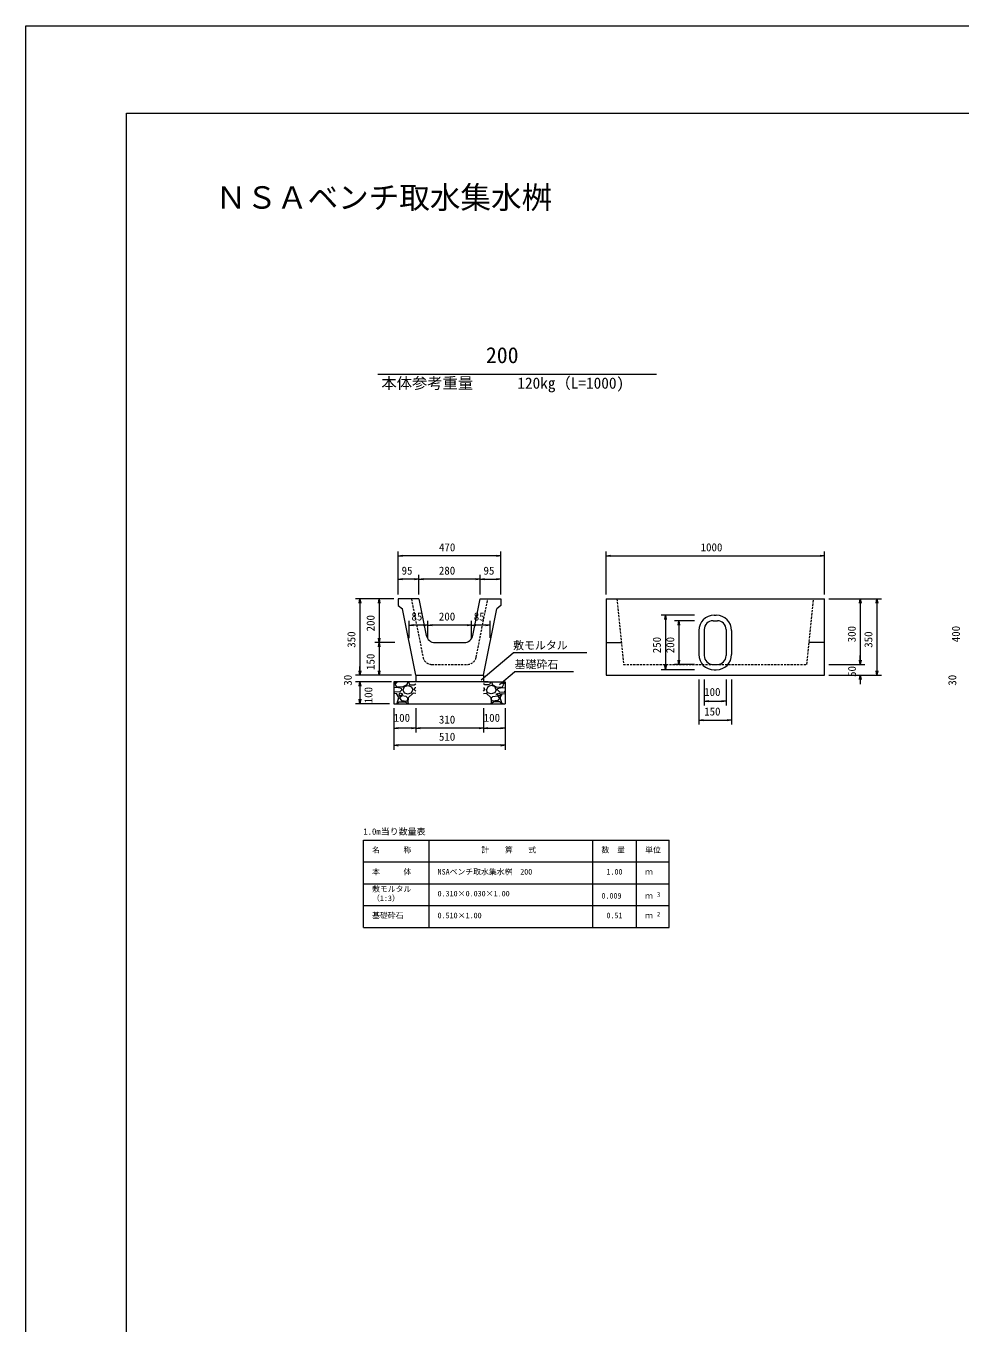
# Model space of a CAD drawing. Units: millimetres on the paper. Extents: x 0 to 841, y 0 to 594.
# Drawn here: x 0.4 to 214.2, y 297.4 to 594.4 of the extents above; entities that cross this region are included whole.
import ezdxf
from ezdxf.enums import TextEntityAlignment as Align

# ---------------------------------------------------------------- set-up
doc = ezdxf.new("R2010")
doc.units = ezdxf.units.MM
doc.linetypes.add('USER1', pattern=[0.75, 0.5, -0.25])
doc.linetypes.add('USER2', pattern=[0.375, 0.25, -0.125])
for name, color, linetype, lineweight in [('0_2', 7, 'Continuous', 18), ('D-MTR-FRAM（材料表図枠）', 2, 'Continuous', 18), ('D-STR-DIM（寸法）', 7, 'Continuous', 18), ('D-STR-HTXT（旗揚げ）', 7, 'Continuous', 18), ('D-STR-STRn（構造物）', 7, 'Continuous', 18), ('D-STR-TXT（文字）', 7, 'USER2', 18), ('D-STR（構造物外形線）', 1, 'Continuous', 18), ('D-TTL(外枠）', 2, 'Continuous', 18), ('DEFPOINTS_3', 8, 'Continuous', 18)]:
    doc.layers.add(name, color=color, linetype=linetype, lineweight=lineweight)
for name, color, linetype in [('D-MTR-TXT(文字列）', 7, 'Continuous'), ('D-MTR（材料表タイトル）', 7, 'Continuous'), ('D-TTL-TXT（文字）', 7, 'Continuous')]:
    doc.layers.add(name, color=color, linetype=linetype)
doc.styles.add('ＭＳ ゴシック', font='')
doc.styles.get('ＭＳ ゴシック').set_extended_font_data('MS Gothic')

msp = doc.modelspace()

# ---------------------------------------------------------------- linework, layer by layer
at = {"layer": '0_2'}
for p, q in [((85.628, 473.013), (86.628, 473.18)), ((86.628, 472.846), (85.628, 473.013)), ((85.628, 473.013), (86.628, 473.013)), ((108.128, 473.18), (109.128, 473.013)), ((109.128, 473.013), (108.128, 472.846)), ((109.128, 473.013), (108.128, 473.013)), ((133.187, 473.013), (134.187, 473.18)), ((134.187, 472.846), (133.187, 473.013)), ((133.187, 473.013), (134.187, 473.013)), ((182.187, 473.18), (183.187, 473.013)), ((183.187, 473.013), (182.187, 472.846)), ((183.187, 473.013), (182.187, 473.013)), ((85.628, 467.671), (86.628, 467.837)), ((86.628, 467.504), (85.628, 467.671)), ((85.628, 467.671), (86.628, 467.671)), ((89.378, 467.837), (90.378, 467.671)), ((90.378, 467.671), (89.378, 467.504)), ((90.378, 467.671), (89.378, 467.671)), ((90.378, 467.671), (91.378, 467.837)), ((91.378, 467.504), (90.378, 467.671)), ((90.378, 467.671), (91.378, 467.671)), ((103.378, 467.837), (104.378, 467.671)), ((104.378, 467.671), (103.378, 467.504)), ((104.378, 467.671), (103.378, 467.671)), ((104.378, 467.671), (105.378, 467.837)), ((105.378, 467.504), (104.378, 467.671)), ((104.378, 467.671), (105.378, 467.671)), ((108.128, 467.837), (109.128, 467.671)), ((109.128, 467.671), (108.128, 467.504)), ((109.128, 467.671), (108.128, 467.671)), ((76.7, 462.171), (76.866, 463.171)), ((76.866, 463.171), (77.033, 462.171)), ((76.866, 463.171), (76.866, 462.171)), ((81.089, 462.171), (81.256, 463.171)), ((81.256, 463.171), (81.423, 462.171)), ((81.256, 463.171), (81.256, 462.171)), ((191.234, 462.171), (191.4, 463.171)), ((191.4, 463.171), (191.567, 462.171)), ((191.4, 463.171), (191.4, 462.171)), ((195.046, 462.171), (195.213, 463.171)), ((195.213, 463.171), (195.379, 462.171)), ((195.213, 463.171), (195.213, 462.171)), ((146.625, 458.421), (146.792, 459.421)), ((146.792, 459.421), (146.958, 458.421)), ((146.792, 459.421), (146.792, 458.421)), ((149.692, 457.171), (149.859, 458.171)), ((149.859, 458.171), (150.026, 457.171)), ((149.859, 458.171), (149.859, 457.171)), ((88.128, 457.165), (89.128, 457.331)), ((89.128, 456.998), (88.128, 457.165)), ((88.128, 457.165), (89.128, 457.165)), ((91.378, 457.331), (92.378, 457.165)), ((92.378, 457.165), (91.378, 456.998)), ((92.378, 457.165), (91.378, 457.165)), ((92.378, 457.165), (93.378, 457.331)), ((93.378, 456.998), (92.378, 457.165)), ((92.378, 457.165), (93.378, 457.165)), ((101.378, 457.331), (102.378, 457.165)), ((102.378, 457.165), (101.378, 456.998)), ((102.378, 457.165), (101.378, 457.165)), ((102.378, 457.165), (103.378, 457.331)), ((103.378, 456.998), (102.378, 457.165)), ((102.378, 457.165), (103.378, 457.165)), ((105.647, 457.331), (106.647, 457.165)), ((106.647, 457.165), (105.647, 456.998)), ((106.647, 457.165), (105.647, 457.165)), ((81.256, 453.171), (81.089, 454.171)), ((81.089, 452.171), (81.256, 453.171)), ((81.423, 454.171), (81.256, 453.171)), ((81.256, 453.171), (81.256, 454.171)), ((81.256, 453.171), (81.423, 452.171)), ((81.256, 453.171), (81.256, 452.171)), ((149.859, 448.171), (149.692, 449.171)), ((150.026, 449.171), (149.859, 448.171)), ((149.859, 448.171), (149.859, 449.171)), ((191.4, 448.171), (191.234, 449.171)), ((191.4, 448.171), (191.234, 449.171)), ((191.567, 449.171), (191.4, 448.171)), ((191.4, 448.171), (191.4, 449.171)), ((191.567, 449.171), (191.4, 448.171)), ((191.4, 448.171), (191.4, 449.171)), ((76.866, 445.671), (76.7, 446.671)), ((76.866, 445.671), (76.7, 446.671)), ((76.866, 445.671), (76.7, 446.671)), ((77.033, 446.671), (76.866, 445.671)), ((76.866, 445.671), (76.866, 446.671)), ((77.033, 446.671), (76.866, 445.671)), ((76.866, 445.671), (76.866, 446.671)), ((77.033, 446.671), (76.866, 445.671)), ((76.866, 445.671), (76.866, 446.671)), ((81.256, 445.671), (81.089, 446.671)), ((81.423, 446.671), (81.256, 445.671)), ((81.256, 445.671), (81.256, 446.671)), ((146.792, 446.921), (146.625, 447.921)), ((146.958, 447.921), (146.792, 446.921)), ((146.792, 446.921), (146.792, 447.921)), ((191.234, 444.671), (191.4, 445.671)), ((191.4, 445.671), (191.567, 444.671)), ((191.4, 445.671), (191.4, 444.671)), ((195.213, 445.671), (195.046, 446.671)), ((195.379, 446.671), (195.213, 445.671)), ((195.213, 445.671), (195.213, 446.671)), ((76.7, 443.171), (76.866, 444.171)), ((76.7, 443.171), (76.866, 444.171)), ((76.7, 443.171), (76.866, 444.171)), ((76.866, 444.171), (77.033, 443.171)), ((76.866, 444.171), (76.866, 443.171)), ((76.866, 444.171), (77.033, 443.171)), ((76.866, 444.171), (76.866, 443.171)), ((76.866, 444.171), (77.033, 443.171)), ((76.866, 444.171), (76.866, 443.171)), ((76.866, 439.171), (76.7, 440.171)), ((77.033, 440.171), (76.866, 439.171)), ((76.866, 439.171), (76.866, 440.171)), ((155.687, 439.745), (156.687, 439.912)), ((156.687, 439.578), (155.687, 439.745)), ((155.687, 439.745), (156.687, 439.745)), ((159.687, 439.912), (160.687, 439.745)), ((160.687, 439.745), (159.687, 439.578)), ((160.687, 439.745), (159.687, 439.745)), ((84.628, 433.559), (85.628, 433.726)), ((88.628, 433.726), (89.628, 433.559)), ((89.628, 433.559), (90.628, 433.726)), ((104.128, 433.726), (105.128, 433.559)), ((105.128, 433.559), (106.128, 433.726)), ((109.128, 433.726), (110.128, 433.559)), ((154.437, 435.413), (155.437, 435.58)), ((155.437, 435.246), (154.437, 435.413)), ((154.437, 435.413), (155.437, 435.413)), ((160.937, 435.58), (161.937, 435.413)), ((161.937, 435.413), (160.937, 435.246)), ((161.937, 435.413), (160.937, 435.413)), ((85.628, 433.393), (84.628, 433.559)), ((84.628, 433.559), (85.628, 433.559)), ((89.628, 433.559), (88.628, 433.393)), ((89.628, 433.559), (88.628, 433.559)), ((90.628, 433.393), (89.628, 433.559)), ((89.628, 433.559), (90.628, 433.559)), ((105.128, 433.559), (104.128, 433.393)), ((105.128, 433.559), (104.128, 433.559)), ((106.128, 433.393), (105.128, 433.559)), ((105.128, 433.559), (106.128, 433.559)), ((110.128, 433.559), (109.128, 433.393)), ((110.128, 433.559), (109.128, 433.559)), ((84.628, 429.641), (85.628, 429.808)), ((85.628, 429.475), (84.628, 429.641)), ((84.628, 429.641), (85.628, 429.641)), ((109.128, 429.808), (110.128, 429.641)), ((110.128, 429.641), (109.128, 429.475)), ((110.128, 429.641), (109.128, 429.641))]:
    msp.add_line(p, q, dxfattribs=at)
at = {"layer": 'D-MTR-FRAM（材料表図枠）'}
for p, q in [((77.679, 407.955), (147.679, 407.955)), ((77.679, 387.955), (77.679, 407.955)), ((92.679, 387.955), (92.679, 407.955)), ((130.179, 387.955), (130.179, 407.955)), ((140.179, 391.955), (140.179, 407.955)), ((140.179, 387.955), (140.179, 407.955)), ((147.679, 387.955), (147.679, 407.955)), ((77.679, 402.955), (147.679, 402.955)), ((77.679, 397.955), (147.679, 397.955)), ((77.679, 392.955), (147.679, 392.955)), ((77.679, 387.955), (147.679, 387.955))]:
    msp.add_line(p, q, dxfattribs=at)
at = {"layer": 'D-STR-DIM（寸法）'}
for p, q in [((85.628, 464.171), (85.628, 474.013)), ((108.128, 473.013), (86.628, 473.013)), ((109.128, 464.171), (109.128, 474.013)), ((133.187, 464.171), (133.187, 474.013)), ((134.187, 473.013), (182.187, 473.013)), ((183.187, 464.171), (183.187, 474.013)), ((85.628, 464.171), (85.628, 468.671)), ((89.378, 467.671), (86.628, 467.671)), ((90.378, 464.171), (90.378, 468.671)), ((90.378, 464.171), (90.378, 468.671)), ((103.378, 467.671), (91.378, 467.671)), ((104.378, 464.171), (104.378, 468.671)), ((104.378, 464.171), (104.378, 468.671)), ((105.378, 467.671), (108.128, 467.671)), ((109.128, 464.171), (109.128, 468.671)), ((84.628, 463.171), (75.866, 463.171)), ((76.866, 462.171), (76.866, 446.671)), ((84.628, 463.171), (80.256, 463.171)), ((81.256, 462.171), (81.256, 454.171)), ((184.187, 463.171), (192.4, 463.171)), ((184.187, 463.171), (196.213, 463.171)), ((191.4, 462.171), (191.4, 449.171)), ((195.213, 462.171), (195.213, 446.671)), ((88.128, 454.171), (88.128, 458.165)), ((92.378, 454.171), (92.378, 458.165)), ((92.378, 454.171), (92.378, 458.165)), ((102.378, 454.171), (102.378, 458.165)), ((102.378, 454.171), (102.378, 458.165)), ((106.647, 454.267), (106.647, 458.165)), ((153.437, 459.421), (145.792, 459.421)), ((146.792, 458.421), (146.792, 447.921)), ((153.437, 458.171), (148.859, 458.171)), ((91.378, 457.165), (89.128, 457.165)), ((101.378, 457.165), (93.378, 457.165)), ((105.647, 457.165), (103.378, 457.165)), ((149.859, 457.171), (149.859, 449.171)), ((84.863, 453.171), (80.256, 453.171)), ((84.863, 453.171), (80.256, 453.171)), ((81.256, 452.171), (81.256, 446.671)), ((191.4, 449.171), (191.4, 450.171)), ((88.628, 445.671), (75.866, 445.671)), ((88.628, 445.671), (75.866, 445.671)), ((88.628, 445.671), (75.866, 445.671)), ((76.866, 446.671), (76.866, 447.671)), ((76.866, 446.671), (76.866, 447.671)), ((88.628, 445.671), (80.256, 445.671)), ((153.437, 446.921), (145.792, 446.921)), ((153.437, 448.171), (148.859, 448.171)), ((184.187, 448.171), (192.4, 448.171)), ((184.187, 448.171), (192.4, 448.171)), ((184.187, 445.671), (192.4, 445.671)), ((184.187, 445.671), (196.213, 445.671)), ((83.628, 444.171), (75.866, 444.171)), ((83.628, 444.171), (75.866, 444.171)), ((84.078, 444.171), (75.866, 444.171)), ((76.866, 443.171), (76.866, 442.171)), ((76.866, 443.171), (76.866, 442.171)), ((76.866, 443.171), (76.866, 440.171)), ((154.437, 444.671), (154.437, 434.413)), ((155.687, 444.671), (155.687, 438.745)), ((160.687, 444.671), (160.687, 438.745)), ((161.937, 444.671), (161.937, 434.413)), ((191.4, 444.671), (191.4, 443.671)), ((156.687, 439.745), (159.687, 439.745)), ((83.628, 439.171), (75.866, 439.171)), ((84.628, 438.171), (84.628, 428.641)), ((84.628, 438.171), (84.628, 432.559)), ((89.628, 438.171), (89.628, 432.559)), ((89.628, 438.171), (89.628, 432.559)), ((105.128, 438.171), (105.128, 432.559)), ((105.128, 438.171), (105.128, 432.559)), ((110.128, 438.171), (110.128, 432.559)), ((110.128, 438.171), (110.128, 428.641)), ((155.437, 435.413), (160.937, 435.413)), ((88.628, 433.559), (85.628, 433.559)), ((104.128, 433.559), (90.628, 433.559)), ((106.128, 433.559), (109.128, 433.559)), ((109.128, 429.641), (85.628, 429.641))]:
    msp.add_line(p, q, dxfattribs=at)
at = {"layer": 'D-STR-HTXT（旗揚げ）'}
for p, q in [((80.941, 514.591), (144.725, 514.591)), ((104.572, 444.636), (111.915, 450.805)), ((128.771, 450.805), (111.915, 450.805)), ((108.811, 443.558), (112.251, 446.441)), ((125.725, 446.441), (112.251, 446.441))]:
    msp.add_line(p, q, dxfattribs=at)
at = {"layer": 'D-STR-STRn（構造物）', "linetype": 'USER1'}
for p, q in [((88.628, 463.171), (91.306, 449.778)), ((103.449, 449.778), (106.128, 463.171)), ((135.687, 463.171), (137.187, 448.171)), ((179.187, 448.171), (180.687, 463.171)), ((93.267, 448.171), (101.488, 448.171)), ((137.187, 448.171), (179.187, 448.171))]:
    msp.add_line(p, q, dxfattribs=at)
at = {"layer": 'D-STR-STRn（構造物）'}
for p, q in [((89.628, 445.671), (89.628, 444.171)), ((105.128, 445.671), (105.128, 444.171)), ((89.628, 444.171), (84.628, 444.171)), ((84.628, 444.171), (84.628, 439.171)), ((84.628, 443.736), (85.191, 444.171)), ((85.391, 442.863), (84.628, 442.782)), ((84.936, 443.619), (85.433, 444.171)), ((85.296, 443.016), (84.946, 443.616)), ((86.533, 442.929), (85.283, 443.029)), ((86.385, 442.621), (85.385, 442.871)), ((86.437, 442.365), (86.387, 442.615)), ((87.589, 443.465), (86.539, 442.915)), ((86.735, 442.368), (87.035, 443.068)), ((87.037, 443.068), (87.837, 443.318)), ((87.788, 444.168), (87.588, 443.468)), ((87.835, 443.318), (88.635, 443.018)), ((87.958, 444.171), (88.228, 443.53)), ((88.233, 443.516), (89.283, 443.466)), ((88.637, 443.017), (88.937, 442.367)), ((89.285, 442.37), (89.435, 442.77)), ((89.287, 443.472), (89.628, 443.736)), ((89.628, 442.782), (89.441, 442.763)), ((106.228, 444.171), (89.628, 444.171)), ((105.128, 444.171), (110.128, 444.171)), ((105.469, 443.472), (105.128, 443.736)), ((105.128, 442.782), (105.315, 442.763)), ((105.47, 442.37), (105.32, 442.77)), ((106.522, 443.516), (105.472, 443.466)), ((106.118, 443.017), (105.818, 442.367)), ((106.921, 443.318), (106.121, 443.018)), ((106.797, 444.171), (106.527, 443.53)), ((107.719, 443.068), (106.919, 443.318)), ((106.967, 444.168), (107.167, 443.468)), ((107.167, 443.465), (108.217, 442.915)), ((108.02, 442.368), (107.72, 443.068)), ((108.222, 442.929), (109.472, 443.029)), ((108.319, 442.365), (108.369, 442.615)), ((108.371, 442.621), (109.371, 442.871)), ((109.819, 443.619), (109.322, 444.171)), ((109.365, 442.863), (110.128, 442.782)), ((109.459, 443.016), (109.809, 443.616)), ((110.128, 443.736), (109.565, 444.171)), ((110.128, 444.171), (110.128, 439.171)), ((84.835, 441.785), (84.628, 442.011)), ((85.238, 441.463), (84.628, 441.514)), ((85.983, 441.871), (84.833, 441.771)), ((85.797, 440.571), (85.247, 441.471)), ((85.387, 439.317), (85.787, 440.567)), ((85.433, 439.171), (85.836, 439.619)), ((85.735, 441.418), (85.935, 440.918)), ((86.086, 441.566), (85.736, 441.416)), ((85.837, 439.619), (87.137, 439.619)), ((85.935, 440.92), (86.685, 441.37)), ((85.935, 440.47), (86.335, 439.87)), ((86.436, 440.968), (85.936, 440.468)), ((86.436, 442.369), (85.986, 441.869)), ((86.688, 441.369), (86.088, 441.569)), ((86.338, 439.866), (87.588, 439.716)), ((87.442, 440.821), (86.442, 440.971)), ((86.682, 442.37), (86.982, 441.67)), ((86.983, 441.665), (87.833, 441.415)), ((87.135, 439.63), (87.785, 439.18)), ((87.847, 440.458), (87.447, 440.808)), ((87.588, 439.719), (87.838, 440.169)), ((87.884, 440.521), (87.834, 439.471)), ((87.837, 440.169), (87.837, 440.469)), ((87.839, 441.415), (88.689, 441.665)), ((89.038, 441.568), (87.888, 440.518)), ((88.685, 441.671), (88.935, 442.371)), ((89.628, 441.514), (89.038, 441.563)), ((89.628, 442.011), (89.285, 442.385)), ((105.128, 442.011), (105.471, 442.385)), ((105.128, 441.514), (105.718, 441.563)), ((105.718, 441.568), (106.868, 440.518)), ((106.071, 441.671), (105.821, 442.371)), ((106.916, 441.415), (106.066, 441.665)), ((106.871, 440.521), (106.921, 439.471)), ((106.909, 440.458), (107.309, 440.808)), ((107.168, 439.719), (106.918, 440.169)), ((106.919, 440.169), (106.919, 440.469)), ((107.773, 441.665), (106.923, 441.415)), ((107.621, 439.63), (106.971, 439.18)), ((108.418, 439.866), (107.168, 439.716)), ((107.313, 440.821), (108.313, 440.971)), ((108.919, 439.619), (107.619, 439.619)), ((108.073, 442.37), (107.773, 441.67)), ((108.067, 441.369), (108.667, 441.569)), ((108.821, 440.92), (108.071, 441.37)), ((108.319, 442.369), (108.769, 441.869)), ((108.319, 440.968), (108.819, 440.468)), ((108.821, 440.47), (108.421, 439.87)), ((108.67, 441.566), (109.02, 441.416)), ((108.773, 441.871), (109.923, 441.771)), ((109.021, 441.418), (108.821, 440.918)), ((109.322, 439.171), (108.919, 439.619)), ((108.958, 440.571), (109.508, 441.471)), ((109.369, 439.317), (108.969, 440.567)), ((109.518, 441.463), (110.128, 441.514)), ((109.921, 441.785), (110.128, 442.011)), ((84.628, 439.171), (110.128, 439.171)), ((85.191, 439.171), (85.387, 439.322)), ((87.828, 439.48), (87.958, 439.171)), ((106.927, 439.48), (106.797, 439.171)), ((109.565, 439.171), (109.369, 439.322))]:
    msp.add_line(p, q, dxfattribs=at)
at = {"layer": 'D-STR-STRn（構造物）', "linetype": 'USER1'}
for centre, start, end in [((93.267, 450.171), 191.30993, 270), ((101.488, 450.171), 270, 348.69007)]:
    msp.add_arc(centre, 2, start, end, dxfattribs=at)
at = {"layer": 'D-STR（構造物外形線）'}
for p, q in [((90.378, 463.171), (85.628, 463.171)), ((85.628, 463.171), (85.628, 461.671)), ((85.628, 461.671), (86.589, 460.864)), ((89.628, 445.671), (86.589, 460.864)), ((90.378, 463.171), (92.056, 454.778)), ((102.699, 454.778), (104.378, 463.171)), ((104.378, 463.171), (109.128, 463.171)), ((105.128, 445.671), (108.166, 460.864)), ((109.128, 461.671), (108.166, 460.864)), ((109.128, 463.171), (109.128, 461.671)), ((133.187, 463.171), (183.187, 463.171)), ((133.187, 463.171), (133.187, 445.671)), ((183.187, 445.671), (183.187, 463.171)), ((157.687, 458.171), (158.687, 458.171)), ((157.937, 459.421), (158.437, 459.421)), ((154.437, 455.921), (154.437, 450.421)), ((155.687, 456.171), (155.687, 450.171)), ((160.687, 456.171), (160.687, 450.171)), ((161.937, 455.921), (161.937, 450.421)), ((94.017, 453.171), (100.738, 453.171)), ((133.187, 453.171), (136.687, 453.171)), ((183.187, 453.171), (179.687, 453.171)), ((89.628, 445.671), (105.128, 445.671)), ((133.187, 445.671), (183.187, 445.671)), ((157.687, 448.171), (158.687, 448.171)), ((157.937, 446.921), (158.437, 446.921))]:
    msp.add_line(p, q, dxfattribs=at)
for centre, radius, start, end in [((157.937, 455.921), 3.5, 90, 180), ((157.687, 456.171), 2, 90, 180), ((158.437, 455.921), 3.5, 360, 90), ((158.687, 456.171), 2, 0, 90), ((94.017, 455.171), 2, 191.30993, 270), ((100.738, 455.171), 2, 270, 348.69007), ((157.937, 450.421), 3.5, 180, 270), ((157.687, 450.171), 2, 180, 270), ((158.437, 450.421), 3.5, 270, 0), ((158.687, 450.171), 2, 270, 0)]:
    msp.add_arc(centre, radius, start, end, dxfattribs=at)
at = {"layer": 'D-TTL(外枠）'}
for p, q in [((23.404, 574.352), (818.404, 574.352)), ((23.404, 20.352), (23.404, 574.352))]:
    msp.add_line(p, q, dxfattribs=at)
at = {"layer": 'DEFPOINTS_3'}
for p, q in [((0.404, 594.352), (841.404, 594.352)), ((0.404, 0.352), (0.404, 594.352))]:
    msp.add_line(p, q, dxfattribs=at)

# ---------------------------------------------------------------- texts
at = {"layer": 'D-MTR-TXT(文字列）', "style": 'ＭＳ ゴシック'}
for s, height, p in [('本体参考重量', 2.566, (81.772, 510.524)), ('120kg（L=1000)', 2.566, (112.892, 510.524)), ('名\u3000\u3000\u3000称', 1.283, (79.64, 404.657)), ('計\u3000\u3000算\u3000\u3000式', 1.283, (104.644, 404.657)), ('数\u3000量', 1.283, (132.14, 404.657)), ('単位', 1.283, (142.14, 404.657)), ('本\u3000\u3000\u3000体', 1.283, (79.64, 399.657)), ('NSAベンチ取水集水桝\u3000200', 1.283, (94.64, 399.657)), ('1.00', 1.283, (133.291, 399.657)), ('ｍ', 1.283, (142.14, 399.657)), ('敷モルタル', 1.283, (79.64, 395.707)), ('（1:3）', 1.283, (79.64, 393.596)), ('0.310×0.030×1.00', 1.283, (94.64, 394.657)), ('0.009', 1.283, (132.154, 394.157)), ('ｍ', 1.283, (142.14, 394.157)), ('3', 1.026, (144.842, 394.659)), ('基礎砕石', 1.283, (79.64, 389.657)), ('0.510×1.00', 1.283, (94.64, 389.657)), ('0.51', 1.283, (133.291, 389.657)), ('ｍ', 1.283, (142.14, 389.657)), ('2', 1.026, (144.842, 390.159))]:
    msp.add_text(s, height=height, dxfattribs=at).set_placement(p, align=Align.BOTTOM_LEFT)
at = {"layer": 'D-MTR（材料表タイトル）', "style": 'ＭＳ ゴシック'}
msp.add_text('ＮＳＡベンチ取水集水桝', height=5.132, dxfattribs=at).set_placement((43.864, 550.976), align=Align.BOTTOM_LEFT)
at = {"layer": 'D-STR-DIM（寸法）', "style": 'ＭＳ ゴシック'}
for s, p in [('470', (94.954, 473.513)), ('1000', (154.843, 473.513)), ('95', (86.391, 468.171)), ('280', (94.929, 468.171)), ('95', (105.141, 468.171)), ('85', (88.654, 457.665)), ('200', (94.929, 457.665)), ('85', (102.913, 457.665)), ('100', (155.655, 440.39)), ('100', (84.596, 434.473)), ('100', (105.197, 434.473)), ('150', (155.655, 435.913)), ('310', (94.935, 434.059)), ('510', (94.935, 430.141))]:
    msp.add_text(s, height=1.833, dxfattribs=at).set_placement(p, align=Align.BOTTOM_LEFT)
for s, p in [('200', (80.756, 455.721)), ('350', (76.366, 451.978)), ('300', (190.9, 453.228)), ('350', (194.713, 451.978)), ('400', (214.742, 453.247)), ('250', (146.292, 450.721)), ('200', (149.359, 450.721)), ('150', (80.756, 446.889)), ('30', (75.538, 443.29)), ('30', (75.538, 443.29)), ('50', (190.962, 445.29)), ('30', (213.913, 443.29)), ('100', (80.261, 439.262))]:
    msp.add_text(s, height=1.833, rotation=90, dxfattribs=at).set_placement(p, align=Align.BOTTOM_LEFT)
at = {"layer": 'D-STR-TXT（文字）', "style": 'ＭＳ ゴシック'}
for s, height, p in [('敷モルタル', 1.833, (111.915, 451.058)), ('基礎砕石', 1.833, (112.251, 446.694)), ('1.0m当り数量表', 1.466, (77.624, 408.718))]:
    msp.add_text(s, height=height, dxfattribs=at).set_placement(p, align=Align.BOTTOM_LEFT)
at = {"layer": 'D-TTL-TXT（文字）', "style": 'ＭＳ ゴシック'}
msp.add_text('200', height=3.666, dxfattribs=at).set_placement((105.689, 516.039), align=Align.BOTTOM_LEFT)

doc.saveas('drawing.dxf')
